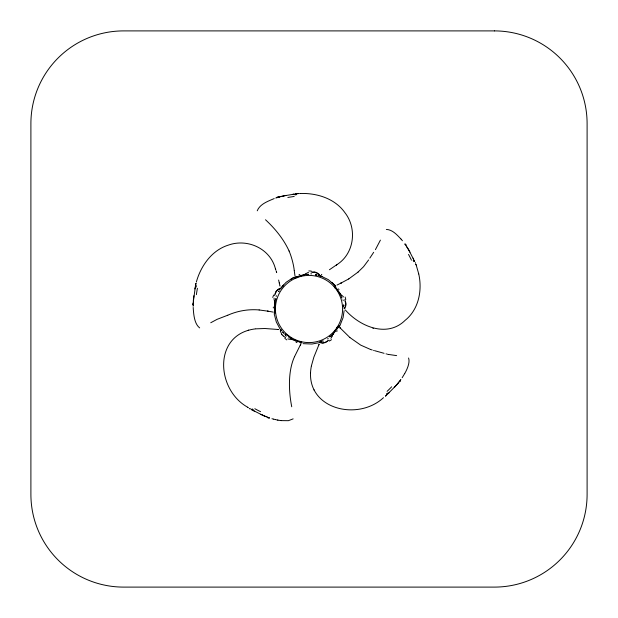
<?xml version="1.0" encoding="UTF-8"?>
<svg xmlns="http://www.w3.org/2000/svg" width="618" height="618" viewBox="0 0 618 618"><rect width="100%" height="100%" fill="white"/><g stroke="black" fill="none" stroke-linecap="round" stroke-linejoin="round"><path stroke-width="0.93" d="M275.219 311.279L275.249 312.592M193.164 306.319L193.187 305.431M193.249 304.906A13.766 0.896 -85.6 0 0 193.241 305.153L193.21 304.72M193.218 304.697L193.287 302.998M311.31 366.289C303.284 408.297 356.949 422.349 383.461 397.698M310.452 373.342L310.475 372.909M193.279 303.137L193.31 302.658M193.303 302.789L193.326 302.31M193.318 302.441L193.411 301.043M193.395 301.198L195.481 285.794M274.709 302.72L274.624 308.853M280.757 288.475L280.765 288.421A6.304 0.603 -62.6 0 1 280.943 288.212M344.118 310.7L343.075 317.652L339.776 326.003M274.098 298.146L274.075 298.479A10.259 6.551 -0.2 0 0 274.122 299.436L274.423 300.727M193.643 298.193L193.712 297.467M193.751 297.049L193.897 295.721M275.072 302.503L275.033 309.209M338.849 326.783L338.772 327.208M336.64 264.805C354.145 254.091 357.505 228.76 344.944 212.708C335.041 198.532 316.74 192.839 300.085 193.511M275.203 301.538L275.852 298.571M194.879 288.954L195.087 287.826M195.381 286.312L195.628 285.107M311.387 365.91L313.89 357.065L318.996 344.55M195.558 285.408L195.914 283.755M195.597 285.238L195.682 284.836M257.235 210.808C260 203.963 267.965 201.283 274.207 198.563M195.898 283.847L195.96 283.562M294.454 356.841C288.073 370.815 288.506 390.483 291.735 406.768M274.562 295.535L275.659 292.214M196.331 282.078C200.78 265.949 211.85 250.19 228.436 245.091C247.494 238.254 270.375 248.59 275.45 268.869M338.417 325.933L338.309 326.605M380.41 240.116L375.412 249.657M332.02 336.262L332.438 335.226M331.997 336.323L331.627 337.181A10.259 6.551 35.8 0 1 331.086 338.054L330.854 338.293M294.516 356.686L300.665 344.334L300.271 345.122M318.888 344.805L319.166 344.172M255.226 328.9C212.901 334.199 215.976 389.44 247.478 407.107M404.929 373.156C407.432 368.737 410.151 362.241 408.583 358M338.262 326.698L338.038 327.146M280.587 330.143L280.348 330.993A5.438 2.348 -16.9 0 0 280.363 331.163L281.901 334.624M278.494 291.58L278.826 290.978M404.751 373.488L402.171 377.714M300.464 344.728L300.912 343.963M337.667 327.007L338.154 326.234M337.745 327.648L337.536 328.011M278.942 291.372L279.197 290.931M336.733 329.324L337.096 328.73M336.64 329.464L333.094 334.183M336.601 328.799L332.631 334.191M318.255 275.365L319.267 275.937M369.811 258.139L373.681 252.291M296.393 277.575L295.543 277.922L296.176 277.25M368.622 259.923L363.585 266.682L357.899 272.229M400.897 379.568L400.595 379.962M400.441 380.155L400.024 380.688M400.163 380.518L400.263 380.379A13.766 0.896 -49.6 0 0 400.394 380.155M399.9 380.842L399.166 381.762M399.189 381.731L398.734 382.295M281.005 287.725L286.173 282.256L293.712 277.335M398.757 382.264L397.837 383.376M398.085 383.083L395.659 385.91M281.314 287.957L283.701 285.099L282.503 286.528M395.976 385.547L394.261 387.455M395.25 386.366L387.053 394.632M295.28 277.088L295.713 276.686M331.951 334.902L329.688 336.918M389.541 392.291L388.714 393.087M386.845 394.817L386.435 395.188M293.141 418.873L288.374 420.688L281.12 420.619M386.211 395.389L385.609 395.922M358.054 272.098L348.683 278.973M328.946 340.132L326.111 342.171A19.614 10.877 63.1 0 1 324.983 342.65L321.298 343.083A5.438 2.348 -88.9 0 1 321.066 343.052L320.333 342.55M280.108 288.513L279.274 288.536A5.438 2.348 55.1 0 0 279.066 288.614L276.254 291.148A19.614 10.877 27.1 0 0 275.62 292.198M336.408 264.991L336.795 264.689M336.331 265.045L336.717 264.751L329.44 269.749M319.815 341.955L320.595 341.576M319.869 275.775L319.846 275.782A6.304 0.603 9.4 0 1 320.093 275.891M210.738 322.75L217.057 319.351L227.764 315.211M348.815 278.888L340.788 283.191L341.298 282.944M321.808 274.361L321.414 274.593M305.454 274.006L307.316 272.87A10.259 6.551 71.8 0 1 308.212 272.515L308.536 272.453M290.313 279.63L293.867 277.652M344.442 308.575L345.107 308.042A5.438 2.348 19.1 0 0 345.199 307.895L345.987 304.195A19.614 10.877 -8.9 0 0 345.879 302.967L344.774 299.645M334.771 286.574L334.987 287.3M336.988 285.068L341.036 283.067M320.178 342.148L320.039 342.272A5.67 0.888 23.5 0 0 320 342.418M323.446 341.02L322.82 341.314M321.762 341.066L322.318 340.827M296.648 277.034L297.096 276.841M321.113 341.731L320.518 341.993M298.193 276.385L304.373 274.446M298.309 276.756L304.689 274.724M227.972 315.134C237.783 310.823 248.56 309.008 259.243 309.966M275.752 198.007L276.609 197.752M276.849 197.683L278.618 197.188M278.154 197.312L278.95 197.096M248.251 330.267L248.675 330.151M278.818 197.134L279.282 197.011M279.151 197.042L279.614 196.918M279.49 196.957L286.142 195.412M318.749 342.781L311.959 344.033L303.059 343.654M301.831 342.658L300.634 342.758M283.631 195.945L284.342 195.79M284.751 195.697L296.238 193.836M301.345 342.874L300.711 342.951M345.323 309.966C359.838 326.482 387.061 338.17 405.145 320.325C418.788 309.425 422.411 290.321 418.741 273.936M305.655 274.554L308.676 274.253M292.801 194.268L293.936 194.114M295.466 193.928L298.061 193.65M255.613 328.853L264.89 328.506L278.687 329.533M386.35 229.432C392.43 229.633 396.91 234.786 400.827 238.872M296.385 193.82L296.957 193.758M297.969 193.658L298.262 193.635M311.163 272.082L314.655 272.098M299.653 193.534L299.761 193.527M322.596 343.114L322.635 343.114A39.683 14.515 -61.9 0 0 327.617 340.974M396.648 355.628L388.305 354.408M259.089 309.958L268.119 311.194L267.555 311.101M277.861 329.456L278.278 329.494M291.302 339.398L289.124 339.22A10.259 6.551 -72.2 0 1 288.197 338.981L287.895 338.842M280.966 420.603L278.077 420.147M300.711 342.217L301.623 342.055L300.394 341.762M316.138 274.601L316.818 274.732M267.833 311.148L273.249 312.105M277.899 420.116L277.443 420.024M319.46 275.62L322.071 276.509L320.951 276.084M277.258 419.993L275.929 419.707M315.481 274.747L317.111 275.11M318.556 275.419L318.347 275.373M300.201 342.117L299.73 342.009M300.085 341.692L299.66 341.599M315.582 275.103L316.486 275.311M275.582 419.63L273.519 419.128M387.849 354.299L387.386 354.184M299.012 341.839L292.43 339.668M386.605 353.99L386.034 353.844M297.714 341.113L292.384 339.274M273.318 419.081L271.943 418.71M384.072 353.311L374.755 350.723M373.96 350.499L373.55 350.383M372.878 328.251L373.318 328.382M372.221 349.989L370.676 349.51M315.86 272.337L319.135 274.238A5.438 2.348 -52.9 0 1 319.251 274.353L319.56 275.195M370.46 349.44L360.711 345.122L350.004 337.613M319.861 275.558L328.32 279.63L335.111 285.454M269.463 417.907L269.579 417.953A13.766 0.896 22.4 0 1 269.34 417.822L269.154 417.799M268.668 417.613L268.019 417.374M267.54 417.189L267.215 417.065M267.339 417.119L266.296 416.71M266.366 416.733L265.717 416.478M260.726 414.33L266.072 416.617M263.075 415.373L262.403 415.08M262.071 414.933L251.858 409.788M335.111 286.095L335.713 286.435M291.186 338.687L288.73 337.235M254.67 411.341L253.666 410.792M252.314 410.051L251.433 409.549M199.66 327.903C194.338 323.824 193.604 314.4 193.195 307.447M250.136 408.799L249.772 408.583M285.555 337.59L283.338 336.014M248.513 407.795L247.648 407.223M265.501 219.753C275.095 228.645 283.724 239.166 289.139 251.132M283.229 335.929L282.735 335.528A19.614 10.877 -44.9 0 1 281.932 334.601M349.881 337.513L340.031 327.841L340.657 328.467M284.326 333.913L282.774 332.384M331.936 282.426L335.072 285.493M339.753 327.494L340.34 328.158M283.376 332.623L282.534 331.665M400.951 239.004L401.383 239.498M401.507 239.645L402.442 240.757M336.385 288.305L340.433 293.921M336.362 288.869L340.263 294.307M285.022 334.493L285.57 335.273M281.306 330.638L280.943 330.097A4.813 0.494 45.2 0 0 281.399 330.707M404.929 244.025L405.856 245.408M405.284 244.543L405.099 244.264A13.766 0.896 58.4 0 0 404.914 244.071M406.065 245.725L406.86 246.961M280.07 328.977L276.308 321.939L274.168 313.759M406.814 246.899L409.966 252.159M280.912 330.043L280.75 329.757A5.67 0.888 -84.5 0 0 280.618 329.788M408.683 249.935L409.054 250.568M409.232 250.885L414.678 261.484M314.222 390.205L314.014 389.819M340.727 295.172L341.947 297.953M413.102 258.139L413.604 259.166M414.261 260.564L414.477 261.043M289.062 250.939C291.603 256.794 293.789 265.493 294.199 270.228M415.821 264.156L416.231 265.23M415.844 264.226L416.007 264.628M416.308 265.431L418.741 273.936M275.481 268.961L275.906 270.182M276.2 271.063L276.331 271.464M276.377 271.626L276.501 272.02M276.555 272.183L276.686 272.615M274.438 300.796L274.624 301.561A9.455 6.25 -26.2 0 1 274.825 302.689M279.328 283.129L278.618 280.039M279.908 285.663L280.016 286.119M279.807 285.215L279.274 282.92M274.91 311.781L274.848 311.433M343.917 305.161L344.002 305.84M294.238 270.514L294.995 275.96M343.623 305.022L343.662 305.423M343.438 306.767L343.384 306.08M274.778 310.808L274.74 310.383M343.307 305.145L343.369 305.895M274.647 309.201L274.678 309.641M299.745 341.569A14.569 3.028 7.4 0 1 298.927 341.375M295.875 341.036A8.675 0.85 10.9 0 1 295.041 340.727M292.553 339.467A7.81 1.653 36 0 1 291.773 339.104M291.356 338.409A12.862 3.693 39.2 0 1 290.939 338.185M286.312 336.231A9.664 1.321 27.4 0 1 285.694 335.659M288.884 336.416A36.856 11.665 15.2 0 1 285.516 333.967M280.356 330.615A20.44 2.696 35.1 0 1 281.337 330.669M281.12 329.919A5.068 0.479 45.5 0 1 280.688 329.348M320.24 342.024A6.304 0.603 -26.6 0 1 320.085 342.086M339.251 326.157A37.188 5.438 -42.7 0 1 339.313 326.335M339.058 325.841A34.369 4.627 -46.4 0 1 339.135 325.995M338.494 325.81A10.576 1.12 -56.9 0 1 338.649 326.335M321.715 342.086A24.141 2.117 -33 0 1 319.939 342.372M328.228 338.463A9.463 0.95 -43.4 0 1 327.525 338.942M330.043 336.408A11.472 1.336 -43.8 0 1 329.811 336.609M333.341 333.874A7.926 1.908 -34.9 0 1 332.685 334.639M337.142 327.107A14.09 2.41 -63.4 0 1 336.702 327.841M337.274 328.05A17.289 5.068 -67 0 1 337.142 328.266M337.142 328.367A6.056 0.471 -61.4 0 1 336.563 329.294M334.67 285.531A37.188 5.438 65.3 0 1 334.856 285.531M334.307 285.609A34.369 4.627 61.6 0 1 334.469 285.593M334.106 286.142A10.576 1.12 51.1 0 1 334.647 286.165M344.396 307.131A24.148 2.117 75 0 1 344.118 308.907A5.67 0.888 -48.5 0 1 344.126 308.853M345.153 301.167A39.683 14.508 46.1 0 1 345.601 306.559M342.959 299.823A9.463 0.95 64.6 0 1 343.206 300.634M341.576 297.451A11.464 1.336 64.2 0 1 341.684 297.737M340.178 293.542A7.926 1.908 73.1 0 1 340.703 294.4M334.917 287.826A14.09 2.41 44.6 0 1 335.481 288.475M335.86 287.996A17.289 5.068 41 0 1 336.022 288.189M336.115 288.22A6.056 0.471 46.6 0 1 336.818 289.054M294.608 277.335A37.18 5.438 -6.7 0 1 294.67 277.158M294.577 277.706A34.554 4.658 -10.4 0 1 294.608 277.536M295.025 278.061A10.583 1.12 -20.8 0 1 295.203 277.552M318.162 274.755A24.148 2.117 3 0 1 319.769 275.574A5.67 0.888 59.5 0 0 319.745 275.489M312.723 272.198A39.683 14.508 -25.9 0 1 317.992 273.434M310.769 273.859A9.463 0.95 -7.4 0 1 311.611 273.882M308.088 274.454A11.464 1.336 -7.8 0 1 308.39 274.431M303.932 274.57A7.926 1.908 1.1 0 1 304.906 274.338M296.879 277.806A14.09 2.41 -27.4 0 1 297.667 277.467M297.328 276.964A17.289 5.068 -31 0 1 297.559 276.864M297.613 276.787A6.056 0.471 -25.4 0 1 298.625 276.377M274.438 312.901A37.18 5.438 -78.7 0 1 274.284 312.785M274.778 313.048A34.554 4.658 -82.4 0 1 274.631 312.963M275.257 312.731A10.583 1.12 87.2 0 1 274.825 312.407M279.266 289.703A24.141 2.117 -69 0 1 280.533 288.428A5.67 0.888 -12.5 0 0 280.456 288.428M275.134 294.037A39.683 14.531 82 0 1 277.945 289.425M276.13 296.462A9.448 0.95 -79.4 0 1 276.408 295.659M275.86 299.189A11.51 1.344 -79.8 0 1 275.937 298.896M274.686 303.175A7.926 1.908 -70.9 0 1 274.771 302.179M275.589 310.893A14.09 2.41 80.6 0 1 275.512 310.035M274.925 310.205A17.289 5.068 77 0 1 274.902 309.95M274.848 309.873A6.056 0.471 82.6 0 1 274.771 308.784M321.113 341.955A4.813 0.494 -26.8 0 1 320.363 342.248M338.139 327.432A5.547 1.862 -67.6 0 1 337.845 327.926M337.227 330.8A14.515 3.577 -65.4 0 1 336.694 331.534M332.399 335.211A9.455 6.25 9.8 0 1 332.94 334.191M331.542 339.653A42.773 25.361 69.1 0 1 329.332 341.036M400.526 380.835A16.84 2.526 -55.4 0 1 399.823 381.708M385.964 395.798A19.807 2.812 -45.4 0 1 385.516 396.184M387.447 393.079A35.79 8.884 -38.6 0 1 386.404 394.045M391.673 386.791A79.398 41.584 -31.6 0 1 387.092 391.349M398 383.338A48.814 14.801 -39.9 0 1 396.13 385.524M344.087 307.656A4.813 0.494 81.2 0 1 344.11 307.934M335.535 286.984A5.547 1.862 40.4 0 1 335.914 287.416M338.455 288.892A14.515 3.577 42.6 0 1 338.988 289.626M340.356 294.014A9.455 6.25 -62.2 0 0 341.167 294.848L342.843 296.231A10.259 6.551 -36.2 0 1 343.454 296.972M345.114 297.034A42.773 25.361 -2.9 0 1 345.756 299.56M405.601 244.149A16.84 2.526 52.6 0 1 406.219 245.083M415.335 262.619A19.807 2.812 62.6 0 1 415.566 263.168M413.21 260.371A35.79 8.884 69.4 0 1 413.805 261.669M408.529 254.407A79.398 41.584 76.4 0 1 411.449 260.178M407.208 247.331A48.814 14.801 68.1 0 1 408.707 249.78M319.189 275.373A4.813 0.494 9.2 0 1 319.351 275.419M296.261 276.957A5.547 1.862 -31.6 0 1 296.787 276.733M298.981 274.771A14.515 3.577 -29.4 0 1 299.846 274.492M305.477 274.037A9.455 6.25 45.8 0 1 304.435 274.546M308.784 270.954A42.773 25.361 -74.9 0 1 311.379 271.124M314.662 272.059A19.614 10.877 -80.9 0 1 315.852 272.376M277.173 197.088A16.84 2.526 -19.4 0 1 278.262 196.787M297.752 193.542A19.807 2.812 -9.4 0 1 298.339 193.488M294.956 194.863A35.79 8.884 -2.6 0 1 296.37 194.701M287.841 197.466A79.398 41.584 4.4 0 1 294.222 196.47M280.696 196.539A48.814 14.801 -3.9 0 1 283.492 195.875M276.887 197.714A13.766 0.896 -13.6 0 1 277.127 197.644M279.823 289.456A4.813 0.494 -62.8 0 1 280.263 288.776M274.593 311.209A5.547 1.862 76.4 0 1 274.539 310.638M273.349 307.949A14.515 3.577 78.6 0 1 273.349 307.046M272.747 297.451A42.773 25.361 33.1 0 1 273.72 295.033M192.731 304.682A16.84 2.526 88.6 0 1 192.785 303.562M195.721 284.017A19.807 2.812 -81.4 0 1 195.844 283.438M196.115 287.084A35.79 8.884 -74.6 0 1 196.393 285.694M196.393 294.662A79.398 41.584 -67.6 0 1 197.412 288.282M193.303 301.167A48.814 14.801 -75.9 0 1 193.534 298.301M300.472 342.411A5.547 1.862 4.4 0 1 299.915 342.279M296.988 342.581A14.515 3.577 6.6 0 1 296.122 342.302M291.302 339.359A9.455 6.25 81.8 0 1 292.438 339.552M286.814 339.908A42.773 25.361 -38.9 0 1 284.813 338.239M268.961 418.247A16.84 2.526 16.6 0 1 267.911 417.845M250.236 409.016A19.807 2.812 26.6 0 1 249.726 408.714M253.272 409.587A35.79 8.884 33.4 0 1 252.036 408.892M260.564 411.665A79.398 41.584 40.4 0 1 254.809 408.714M265.802 416.617A48.814 14.801 32.1 0 1 263.144 415.512M494.4 30.9L123.6 30.9A92.7 92.7 0 0 0 30.9 123.6L30.9 494.4A92.7 92.7 0 0 0 123.6 587.1L494.4 587.1A92.7 92.7 0 0 0 587.1 494.4L587.1 123.6A92.7 92.7 0 0 0 494.4 30.9M291.186 337.474A33.588 33.588 0 0 0 342.565 310.19A33.588 33.588 0 0 0 293.249 279.336A33.588 33.588 0 0 0 291.186 337.474"/></g></svg>
